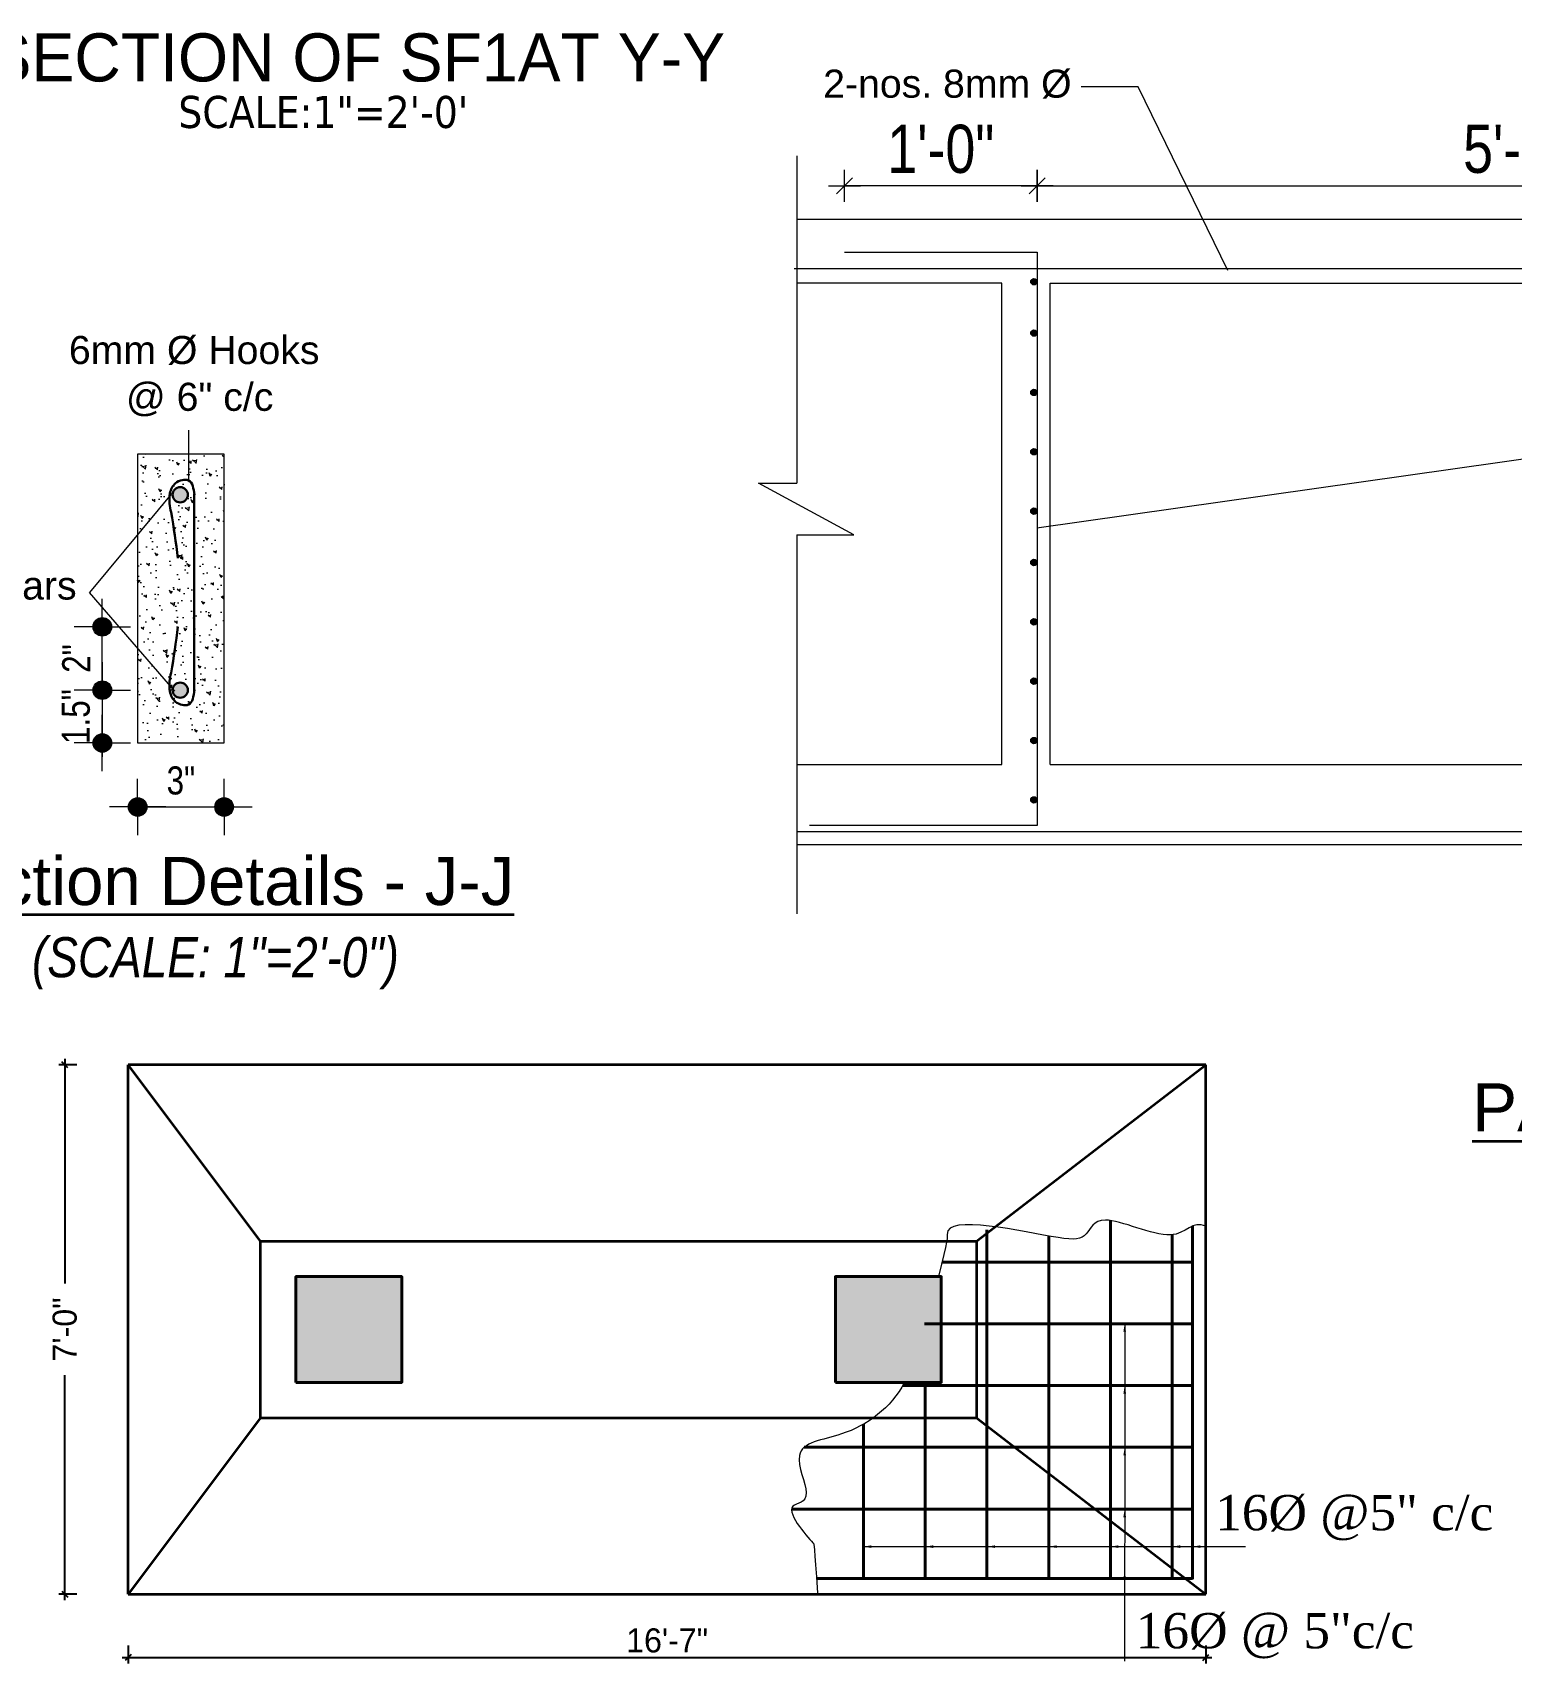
# Model space of a CAD drawing. Header units: inches. Extents: x -12073856 to 12321241, y -1226296 to 1319224.
# Drawn here: x 122014.8 to 122383.5, y 44786.3 to 45192.9 of the extents above; entities that cross this region are included whole.
import ezdxf

# ---------------------------------------------------------------- set-up
doc = ezdxf.new("R2010")
doc.units = ezdxf.units.IN
doc.header["$MEASUREMENT"] = 0
doc.header["$PDMODE"] = 35
for name, color, linetype, lineweight in [('Column', 181, 'Continuous', 40), ('DIM_LINE', 173, 'Continuous', 20), ('dimensions', 7, 'Continuous', 15), ('elevation', 181, 'Continuous', 20), ('Hatch', 9, 'Continuous', 9), ('OUTLINE', 1, 'Continuous', 25), ('Rebars', 1, 'Continuous', 13), ('ST-REINFOR', 201, 'Continuous', 40), ('TEXT', 255, 'Continuous', 35), ('texts', 152, 'Continuous', 35), ('TRENCH', 1, 'Continuous', 35), ('WALL', 1, 'Continuous', 30)]:
    doc.layers.add(name, color=color, linetype=linetype, lineweight=lineweight)
doc.styles.add('Arial', font='arial.ttf', dxfattribs={"width": 0.8, "height": 12})
doc.styles.add('Capt 1', font='arial.ttf', dxfattribs={"height": 12})
doc.styles.add('Labels', font='arial.ttf', dxfattribs={"height": 8})
doc.styles.add('NIR', font='COPRGTL.TTF')
doc.styles.add('S-111', font='tahoma.ttf', dxfattribs={"height": 8})
doc.styles.get("Standard").update_dxf_attribs({"font": 'arial.ttf'})
doc.styles.add('Text', font='GOTHIC.TTF', dxfattribs={"height": 6})
doc.styles.add('TIMES 48', font='times.ttf', dxfattribs={"height": 4})
doc.dimstyles.new('1-1n', dxfattribs={"dimtxt": 7, "dimasz": 1.75, "dimexe": 0, "dimexo": 0, "dimgap": 3, "dimtad": 1, "dimdec": 0, "dimlfac": 0.125, "dimzin": 11, "dimdsep": 46, "dimlunit": 4, "dimtxsty": 'Arial', "dimblk": 'MY DOT', "dimcen": 5, "dimse1": 1, "dimse2": 1, "dimclrd": 256, "dimclre": 256, "dimclrt": 3, "dimadec": 0, "dimazin": 0, "dimtfac": 0.75, "dimtdec": 0, "dimtix": 1, "dimtmove": 0, "dimatfit": 3, "dimldrblk": 'Arrow2', "dimfxl": 0, "dimfrac": 1, "dimtolj": 1, "dimtzin": 0, "dimlwd": -1, "dimlwe": 9, "dimarcsym": 0})
doc.dimstyles.new('1-2n', dxfattribs={"dimtxt": 8, "dimasz": 4, "dimexe": 0, "dimexo": 0, "dimgap": 3, "dimtad": 1, "dimdec": 0, "dimlfac": 0.25, "dimzin": 11, "dimdsep": 46, "dimlunit": 4, "dimtxsty": 'Arial', "dimblk": 'oblique', "dimcen": 5, "dimse1": 1, "dimse2": 1, "dimclrd": 256, "dimclre": 256, "dimclrt": 256, "dimadec": 0, "dimazin": 0, "dimtfac": 0.65, "dimtdec": 0, "dimtix": 1, "dimtmove": 0, "dimatfit": 3, "dimfxl": 0, "dimfrac": 1, "dimtolj": 1, "dimtzin": 0, "dimlwd": -1, "dimlwe": 9, "dimarcsym": 0})
doc.dimstyles.new('Copy of Standard', dxfattribs={"dimtxt": 12, "dimasz": 4, "dimexe": 0, "dimexo": 6, "dimgap": 3, "dimtad": 1, "dimdec": 0, "dimzin": 0, "dimdsep": 46, "dimlunit": 4, "dimtxsty": 'Standard', "dimblk": 'ARCHTICK', "dimcen": 0.09, "dimdle": 3, "dimclrd": 256, "dimadec": 0, "dimazin": 0, "dimtfac": 1, "dimtdec": 0, "dimtofl": 0, "dimtmove": 0, "dimatfit": 3, "dimfxl": 1, "dimfxlon": 1, "dimtolj": 1, "dimtzin": 0, "dimlwd": -1, "dimarcsym": 0})
doc.dimstyles.new('nir 48', dxfattribs={"dimscale": 0.5, "dimtxt": 24, "dimasz": 3, "dimexe": 3, "dimexo": 6, "dimgap": 2, "dimtad": 3, "dimdec": 0, "dimzin": 3, "dimlunit": 4, "dimtxsty": 'NIR', "dimblk": 'OBLIQUE', "dimcen": 2.5, "dimdle": 3, "dimclrt": 3, "dimadec": 0, "dimazin": 0, "dimtfac": 1, "dimtdec": 0, "dimtmove": 2, "dimatfit": 3, "dimfxl": 1, "dimarcsym": 0})

# ---------------------------------------------------------------- blocks, each defined once
blk = doc.blocks.new('oblique')
at = {"lineweight": 9}
for p, q in [((1, 0), (-1, 0)), ((-0.5, -0.5), (0.5, 0.5)), ((0, 1), (0, -1))]:
    blk.add_line(p, q, dxfattribs=at)
blk = doc.blocks.new('*D908')
at = {"layer": 'Defpoints', "color": 0, "lineweight": -2, "transparency": 16777216}
for p in [(-196408.05, 20158.58), (-196647.18, 20142.03), (-196408.05, 20141.44)]:
    blk.add_point(p, dxfattribs=at)
at = {"layer": 'dimensions', "transparency": 16777216}
blk.add_line((-196647.18, 20158.58), (-196408.05, 20158.58), dxfattribs=at)
at = {"layer": 'dimensions', "transparency": 16777216, "xscale": 4, "yscale": 4, "zscale": 4, "rotation": 180}
blk.add_blockref('oblique', (-196647.18, 20158.58), dxfattribs=at)
at = {"layer": 'dimensions', "transparency": 16777216, "xscale": 4, "yscale": 4, "zscale": 4}
blk.add_blockref('oblique', (-196408.05, 20158.58), dxfattribs=at)
at = {"layer": 'dimensions', "transparency": 16777216, "insert": (-196527.61, 20167.7), "char_height": 12, "attachment_point": 5, "style": 'Arial'}
blk.add_mtext('\\A1;5\'-0"', dxfattribs=at)
blk = doc.blocks.new('_Oblique')
at = {"color": 0, "linetype": 'ByBlock', "lineweight": -2}
blk.add_line((-0.5, -0.5), (0.5, 0.5), dxfattribs=at)
blk = doc.blocks.new('*D913')
at = {"layer": 'Defpoints', "color": 0, "lineweight": -2, "transparency": 16777216}
for p in [(-196695.18, 20158.58), (-196695.18, 20142.03), (-196647.18, 20142.03)]:
    blk.add_point(p, dxfattribs=at)
at = {"layer": 'dimensions', "transparency": 16777216}
blk.add_line((-196647.18, 20158.58), (-196695.18, 20158.58), dxfattribs=at)
at = {"layer": 'dimensions', "transparency": 16777216, "xscale": 4, "yscale": 4, "zscale": 4, "rotation": 180}
blk.add_blockref('oblique', (-196695.18, 20158.58), dxfattribs=at)
at = {"layer": 'dimensions', "transparency": 16777216, "xscale": 4, "yscale": 4, "zscale": 4}
blk.add_blockref('oblique', (-196647.18, 20158.58), dxfattribs=at)
at = {"layer": 'dimensions', "transparency": 16777216, "insert": (-196671.18, 20167.7), "char_height": 12, "attachment_point": 5, "style": 'Arial'}
blk.add_mtext('\\A1;1\'-0"', dxfattribs=at)
blk = doc.blocks.new('JGKJFKFNF')
at = {"layer": 'TEXT'}
for s, height, style, p in [(' SECTION OF SF1AT Y-Y', 12, 'Text', (137019.28, -31724.9)), ('SCALE:1"=2\'-0\'', 8, 'S-111', (137071.08, -31736.49))]:
    blk.add_text(s, height=height, dxfattribs=dict(at, style=style)).set_placement(p)
blk = doc.blocks.new('MY DOT')
at = {"layer": 'dimensions'}
blk.add_hatch(color=256, dxfattribs=at).paths.add_polyline_path([(-1.32, 0, 1), (1.32, 0, 1)])
for p, q in [((0, 0), (0, 4)), ((-4, 0), (4, 0)), ((0, 0), (0, -4))]:
    blk.add_line(p, q, dxfattribs=at)
blk.add_circle((0, 0), 1.32, dxfattribs=at)
blk = doc.blocks.new('*D777')
at = {"layer": 'Defpoints', "color": 0, "ltscale": 48, "transparency": 16777216}
for p in [(-201411.07, 8162.93), (-201389.5, 8162.93), (-201389.5, 8146.96)]:
    blk.add_point(p, dxfattribs=at)
at = {"layer": 'dimensions', "ltscale": 48, "transparency": 16777216}
blk.add_line((-201409.32, 8146.96), (-201391.25, 8146.96), dxfattribs=at)
at = {"layer": 'dimensions', "ltscale": 48, "transparency": 16777216, "xscale": 1.75, "yscale": 1.75, "zscale": 1.75, "rotation": 180}
blk.add_blockref('MY DOT', (-201411.07, 8146.96), dxfattribs=at)
at = {"layer": 'dimensions', "ltscale": 48, "transparency": 16777216, "xscale": 1.75, "yscale": 1.75, "zscale": 1.75}
blk.add_blockref('MY DOT', (-201389.5, 8146.96), dxfattribs=at)
at = {"layer": 'dimensions', "color": 3, "ltscale": 48, "transparency": 16777216, "insert": (-201400.28, 8153.53), "char_height": 7, "attachment_point": 5, "style": 'Arial'}
blk.add_mtext('\\A1;3"', dxfattribs=at)
blk = doc.blocks.new('Arrow2')
for p, q in [((-4.1, 0.75), (-3.08, 0)), ((0, 0), (-4.1, 0.75)), ((-3.08, 0), (-4.1, -0.75)), ((-4.1, -0.75), (0, 0))]:
    blk.add_line(p, q)
blk.add_solid([(-4.1, 0.75), (0, 0), (-3.08, 0), (-4.1, -0.75)])
blk = doc.blocks.new('*D778')
at = {"layer": 'Defpoints', "color": 0, "ltscale": 48, "transparency": 16777216}
for p in [(-201400.45, 8176.08), (-201419.87, 8162.93), (-201411.07, 8162.93)]:
    blk.add_point(p, dxfattribs=at)
at = {"layer": 'dimensions', "ltscale": 48, "transparency": 16777216}
for p, q in [((-201419.87, 8177.83), (-201419.87, 8179.58)), ((-201419.87, 8176.08), (-201419.87, 8162.93)), ((-201419.87, 8161.18), (-201419.87, 8159.43))]:
    blk.add_line(p, q, dxfattribs=at)
at = {"layer": 'dimensions', "ltscale": 48, "transparency": 16777216, "xscale": 1.75, "yscale": 1.75, "zscale": 1.75}
for p, rotation in [((-201419.87, 8176.08), 270), ((-201419.87, 8162.93), 90)]:
    blk.add_blockref('MY DOT', p, dxfattribs=dict(at, rotation=rotation))
at = {"layer": 'dimensions', "color": 3, "ltscale": 48, "transparency": 16777216, "insert": (-201426.44, 8169.51), "char_height": 7, "attachment_point": 5, "rotation": 90, "style": 'Arial'}
blk.add_mtext('\\A1;1.5"', dxfattribs=at)
blk = doc.blocks.new('*D779')
at = {"layer": 'Defpoints', "color": 0, "ltscale": 48, "transparency": 16777216}
for p in [(-201419.87, 8191.88), (-201401.04, 8191.88), (-201414.64, 8176.08)]:
    blk.add_point(p, dxfattribs=at)
at = {"layer": 'dimensions', "ltscale": 48, "transparency": 16777216}
blk.add_line((-201419.87, 8177.83), (-201419.87, 8190.13), dxfattribs=at)
at = {"layer": 'dimensions', "ltscale": 48, "transparency": 16777216, "xscale": 1.75, "yscale": 1.75, "zscale": 1.75}
for p, rotation in [((-201419.87, 8191.88), 90), ((-201419.87, 8176.08), 270)]:
    blk.add_blockref('MY DOT', p, dxfattribs=dict(at, rotation=rotation))
at = {"layer": 'dimensions', "color": 3, "ltscale": 48, "transparency": 16777216, "insert": (-201426.38, 8183.98), "char_height": 7, "attachment_point": 5, "rotation": 90, "style": 'Arial'}
blk.add_mtext('\\A1;2"', dxfattribs=at)
blk = doc.blocks.new('A$C269C7F18')
at = {"layer": 'Column'}
h = blk.add_hatch(color=256, dxfattribs=at)
h.paths.add_polyline_path([(12, 12), (8.85, 12), (8.86, 6), (12, 6)])
h.paths.add_polyline_path([(5.74, 12), (0, 12), (0, 6), (5.75, 6)])
h.paths.add_polyline_path([(8.85, 12), (5.74, 12), (5.75, 6), (8.86, 6)])
h.paths.add_polyline_path([(5.75, 6), (0, 6), (0, 0), (5.76, 0)])
h.paths.add_polyline_path([(8.86, 6), (5.75, 6), (5.76, 0), (8.87, 0)])
h.paths.add_polyline_path([(12, 6), (8.86, 6), (8.87, 0), (12, 0)])
blk.add_lwpolyline([(0, 0), (12, 0), (12, 12), (0, 12)], close=True, dxfattribs=at)
blk = doc.blocks.new('_ArchTick')
at = {"color": 0, "linetype": 'ByBlock', "const_width": 0.15}
blk.add_lwpolyline([(-0.5, -0.5), (0.5, 0.5)], dxfattribs=at)
blk = doc.blocks.new('*D1443')
at = {"layer": 'Defpoints', "color": 0, "transparency": 16777216}
for p in [(122022.83, 44935.59), (122038.66, 44935.59), (122038.66, 44803.59)]:
    blk.add_point(p, dxfattribs=at)
at = {"layer": 'DIM_LINE', "color": 0, "lineweight": -2, "transparency": 16777216}
for p, q in [((122025.83, 44935.59), (122021.33, 44935.59)), ((122025.83, 44803.59), (122021.33, 44803.59))]:
    blk.add_line(p, q, dxfattribs=at)
at = {"layer": 'DIM_LINE', "color": 0, "linetype": 'ByBlock', "lineweight": -2, "transparency": 16777216}
for p, q in [((122022.83, 44937.09), (122022.83, 44881.02)), ((122022.83, 44802.09), (122022.83, 44858.16))]:
    blk.add_line(p, q, dxfattribs=at)
at = {"layer": 'DIM_LINE', "color": 0, "lineweight": -2, "transparency": 16777216, "xscale": 1.5, "yscale": 1.5, "zscale": 1.5}
for p, rotation in [((122022.83, 44935.59), 90), ((122022.83, 44803.59), 270)]:
    blk.add_blockref('_Oblique', p, dxfattribs=dict(at, rotation=rotation))
at = {"layer": 'DIM_LINE', "color": 3, "transparency": 16777216, "insert": (122022.83, 44869.59), "char_height": 6, "attachment_point": 5, "rotation": 90, "style": 'NIR'}
blk.add_mtext('7\'-0"', dxfattribs=at)
blk = doc.blocks.new('*D1451')
at = {"layer": 'Defpoints', "color": 0, "transparency": 16777216}
for p in [(122038.66, 44803.59), (122307.36, 44803.59), (122307.36, 44787.83)]:
    blk.add_point(p, dxfattribs=at)
at = {"layer": 'DIM_LINE', "color": 0, "lineweight": -2, "transparency": 16777216}
for p, q in [((122038.66, 44790.83), (122038.66, 44786.33)), ((122307.36, 44790.83), (122307.36, 44786.33))]:
    blk.add_line(p, q, dxfattribs=at)
at = {"layer": 'DIM_LINE', "color": 0, "linetype": 'ByBlock', "lineweight": -2, "transparency": 16777216}
blk.add_line((122037.16, 44787.83), (122308.86, 44787.83), dxfattribs=at)
at = {"layer": 'DIM_LINE', "color": 0, "lineweight": -2, "transparency": 16777216, "xscale": 1.5, "yscale": 1.5, "zscale": 1.5, "rotation": 180}
blk.add_blockref('_Oblique', (122038.66, 44787.83), dxfattribs=at)
at = {"layer": 'DIM_LINE', "color": 0, "lineweight": -2, "transparency": 16777216, "xscale": 1.5, "yscale": 1.5, "zscale": 1.5}
blk.add_blockref('_Oblique', (122307.36, 44787.83), dxfattribs=at)
at = {"layer": 'DIM_LINE', "color": 3, "transparency": 16777216, "insert": (122173.01, 44792.03), "char_height": 6, "attachment_point": 5, "style": 'NIR'}
blk.add_mtext('16\'-7"', dxfattribs=at)
blk = doc.blocks.new('wfx')
at = {"layer": 'OUTLINE', "lineweight": 18}
for p, q in [((-196622, 20183.2), (-196636.16, 20183.2)), ((-196599.61, 20137.46), (-196622, 20183.2)), ((-196707.13, 20166.05), (-196707.13, 20084.42)), ((-196707.13, 20150.27), (-196120.72, 20150.27)), ((-196655.94, 20134.27), (-196707.13, 20134.27)), ((-196655.94, 20014.27), (-196655.94, 20134.27)), ((-196643.94, 20134.27), (-196415.94, 20134.27)), ((-196643.94, 20014.27), (-196643.94, 20134.27)), ((-196475.44, 20097.54), (-196647.22, 20073.2)), ((-196716.63, 20084.42), (-196707.13, 20084.42)), ((-196692.88, 20071.55), (-196716.63, 20084.42)), ((-196707.13, 20071.55), (-196707.13, 19977.04)), ((-196707.13, 20071.55), (-196692.88, 20071.55)), ((-196707.13, 20014.27), (-196655.94, 20014.27)), ((-196643.94, 20014.27), (-196415.94, 20014.27)), ((-196427.94, 19994.27), (-196707.13, 19994.27))]:
    blk.add_line(p, q, dxfattribs=at)
at = {"layer": 'Rebars'}
for p, q in [((-196695.18, 20142.03), (-196647.18, 20142.03)), ((-196647.18, 20142.03), (-196647.18, 19999.05)), ((-196707.79, 20137.93), (-196120.72, 20137.93)), ((-196707.14, 19997.61), (-196120.72, 19997.61)), ((-196647.18, 19999.05), (-196703.95, 19999.05))]:
    blk.add_line(p, q, dxfattribs=at)
at = {"layer": 'Rebars', "const_width": 0.8}
for points in [[(-196647.97, 20134.25, 1), (-196647.97, 20135.05, 1)], [(-196647.97, 20121.45, 1), (-196647.97, 20122.25, 1)], [(-196647.97, 20106.65, 1), (-196647.97, 20107.45, 1)], [(-196647.97, 20091.85, 1), (-196647.97, 20092.65, 1)], [(-196647.97, 20077.05, 1), (-196647.97, 20077.85, 1)], [(-196647.97, 20064.25, 1), (-196647.97, 20065.05, 1)], [(-196647.97, 20049.45, 1), (-196647.97, 20050.25, 1)], [(-196647.97, 20034.65, 1), (-196647.97, 20035.45, 1)], [(-196647.97, 20019.85, 1), (-196647.97, 20020.65, 1)], [(-196647.97, 20005.05, 1), (-196647.97, 20005.85, 1)]]:
    blk.add_lwpolyline(points, format="xyb", close=True, dxfattribs=at)
at = {"layer": 'Rebars', "const_width": 1.6}
for points in [[(-196647.97, 20121.85), (-196647.97, 20121.85)], [(-196647.97, 20107.05), (-196647.97, 20107.05)], [(-196647.97, 20092.25), (-196647.97, 20092.25)], [(-196647.97, 20049.85), (-196647.97, 20049.85)], [(-196647.97, 20035.05), (-196647.97, 20035.05)]]:
    blk.add_lwpolyline(points, dxfattribs=at)
at = {"layer": 'Rebars'}
for points in [[(-196647.97, 20121.85, 0, 0.5, 0), (-196647.97, 20121.85, 0.5, 0.5, 0)], [(-196647.97, 20107.05, 0, 0.5, 0), (-196647.97, 20107.05, 0.5, 0.5, 0)], [(-196647.97, 20092.25, 0, 0.5, 0), (-196647.97, 20092.25, 0.5, 0.5, 0)], [(-196647.97, 20049.85, 0, 0.5, 0), (-196647.97, 20049.85, 0.5, 0.5, 0)], [(-196647.97, 20035.05, 0, 0.5, 0), (-196647.97, 20035.05, 0.5, 0.5, 0)]]:
    blk.add_lwpolyline(points, format="xyseb", dxfattribs=at)
for centre in [(-196647.97, 20134.65), (-196647.97, 20121.85), (-196647.97, 20107.05), (-196647.97, 20092.25), (-196647.97, 20077.45), (-196647.97, 20064.65), (-196647.97, 20049.85), (-196647.97, 20035.05), (-196647.97, 20020.25), (-196647.97, 20005.45)]:
    blk.add_circle(centre, 0.8, dxfattribs=at)
at = {"layer": 'texts', "color": 254, "ltscale": 0.1, "insert": (-196669.55, 20183.9), "char_height": 7, "width": 113.3192, "attachment_point": 5, "style": 'Labels'}
blk.add_mtext('2-nos. 8mm %%c ', dxfattribs=at)
at = {"layer": 'texts', "ltscale": 0.1, "insert": (-196413.4, 19918.28), "char_height": 12, "width": 462.0866, "attachment_point": 5, "style": 'Capt 1'}
blk.add_mtext('{\\LPARAPET WALL TIE UP DETAIL\\P\\fArial Narrow|b0|i1|c0|p34;\\H0.8333x;\\l(SCALE: 1"=2\'-0")}', dxfattribs=at)
at = {"layer": 'dimensions'}
dim = blk.add_aligned_dim(p1=(-196647.18, 20142.03), p2=(-196695.18, 20142.03), distance=-16.54, dimstyle='1-2n', dxfattribs=at)
dim.commit()
dim.dimension.update_dxf_attribs({"geometry": '*D913', "text_midpoint": (-196671.18, 20167.7)})
dim = blk.add_linear_dim(base=(-196408.05, 20158.58), p1=(-196647.18, 20142.03), p2=(-196408.05, 20141.44), dimstyle='1-2n', dxfattribs=at)
dim.commit()
dim.dimension.update_dxf_attribs({"geometry": '*D908', "text_midpoint": (-196527.61, 20167.7)})
blk = doc.blocks.new('rsdf')
at = {"layer": 'Hatch'}
h = blk.add_hatch(dxfattribs=at)
h.set_pattern_fill('AR-CONC', color=256, scale=1.111111, angle=90, style=0)
h.set_pattern_definition([(140, (-193903.1045, 10075.036), (0.697246, 7.9695576), [0.8333333, -9.1666667]), (85, (-193903.1045, 10075.036), (-8.3576904, -1.5416815), [0.6666667, -7.3333333]), (190.4514, (-193903.0464, 10075.7), (-7.6604394, 6.427882), [0.7082243, -7.790468]), (136.1842, (-193905.327, 10075.036), (1.8391, 11.858234), [1.25, -13.75]), (186.6356, (-193905.174, 10076.024), (-10.823532, 10.385141), [1.062337, -11.6857]), (81.1842, (-193905.327, 10075.036), (-10.82354, 10.385133), [1, -11]), (111, (-193904.771, 10076.147), (4.4735432, 6.6323006), [0.8333333, -9.1666667]), (56, (-193904.771, 10076.147), (-8.057223, 2.703504), [0.6666667, -7.3333333]), (161.4514, (-193904.3984, 10076.7), (-3.583672, 9.335807), [0.7082243, -7.790468]), (127.5, (-193903.1045, 10075.036), (-3.6988206, 0.1351095), [0, -7.2444444, 0, -7.4444444, 0, -7.3611111]), (97.5, (-193903.1045, 10075.036), (-4.3823524, 2.9229949), [0, -4.2444444, 0, -7.0777778, 0, -2.8055556]), (57.5, (-193903.1045, 10072.5584), (0.2506097, 5.9313604), [0, -2.7777778, 0, -8.6666667, 0, -11.5]), (47.5, (-193903.1045, 10071.447), (-1.1122776, 6.4798463), [0, -3.611111, 0, -5.7555556, 0, -8.1666667])])
edge = h.paths.add_edge_path()
edge.add_line((-195886.29, 20087.67), (-195886.29, 20081.07))
edge.add_spline(control_points=[(-195886.29, 20081.07), (-195885.39, 20080.56), (-195885.17, 20079.16), (-195884.97, 20077.72)], knot_values=[0.346925, 0.346925, 0.346925, 0.346925, 6.817747, 6.817747, 6.817747, 6.817747], degree=3, periodic=0)
edge.add_line((-195884.97, 20077.72), (-195884.97, 20053.18))
edge.add_line((-195884.97, 20053.18), (-195884.97, 20028.65))
edge.add_spline(control_points=[(-195884.97, 20028.65), (-195884.96, 20028.72), (-195884.95, 20028.8), (-195884.94, 20028.88)], knot_values=[0, 0, 0, 0, 0.346925, 0.346925, 0.346925, 0.346925], degree=3, periodic=0)
edge.add_spline(control_points=[(-195884.97, 20028.65), (-195885.17, 20027.15), (-195885.62, 20024.41), (-195890.01, 20025.51), (-195891.06, 20028.05), (-195891.17, 20029.55), (-195891.16, 20030.08)], knot_values=[0.346925, 0.346925, 0.346925, 0.346925, 7.044199, 13.082919, 18.277846, 21.153851, 21.153851, 21.153851, 21.153851], degree=3, periodic=0)
edge.add_line((-195891.16, 20030.08), (-195899.09, 20039.27))
edge.add_line((-195899.09, 20039.27), (-195899.09, 20015.67))
edge.add_line((-195899.09, 20015.67), (-195877.53, 20015.67))
edge.add_line((-195877.53, 20015.67), (-195877.53, 20087.67))
edge.add_line((-195877.53, 20087.67), (-195886.29, 20087.67))
edge = h.paths.add_edge_path()
edge.add_line((-195899.09, 20087.67), (-195899.09, 20067.64))
edge.add_line((-195899.09, 20067.64), (-195891.12, 20077.23))
edge.add_spline(control_points=[(-195891.12, 20077.23), (-195891.1, 20077.45), (-195890.94, 20078.62), (-195890.01, 20080.86), (-195887.21, 20081.56), (-195886.32, 20081.09), (-195886.29, 20081.07)], knot_values=[6.817747, 6.817747, 6.817747, 6.817747, 7.9818, 13.176726, 19.215447, 19.441899, 19.441899, 19.441899, 19.441899], degree=3, periodic=0)
edge.add_line((-195886.29, 20081.07), (-195886.29, 20087.67))
edge.add_line((-195886.29, 20087.67), (-195899.09, 20087.67))
edge = h.paths.add_edge_path(flags=17)
edge.add_line((-195899.09, 20067.64), (-195899.09, 20039.27))
edge.add_line((-195899.09, 20039.27), (-195890.35, 20029.14))
edge.add_arc((-195888.47, 20028.82), 1.9, 90, 170.2456, ccw=False)
edge.add_arc((-195888.47, 20028.82), 1.9, -90, 90, ccw=False)
edge.add_arc((-195888.47, 20028.82), 1.9, 170.2456, 270, ccw=False)
edge.add_line((-195890.35, 20029.14), (-195891.16, 20030.08))
edge.add_spline(control_points=[(-195891.16, 20030.08), (-195891.17, 20029.55), (-195891.06, 20028.05), (-195890.01, 20025.51), (-195885.62, 20024.41), (-195885.17, 20027.15), (-195884.97, 20028.65)], knot_values=[0.346925, 0.346925, 0.346925, 0.346925, 3.22293, 8.417856, 14.456577, 21.153851, 21.153851, 21.153851, 21.153851], degree=3, periodic=0)
edge.add_line((-195884.97, 20028.65), (-195884.97, 20053.18))
edge.add_line((-195884.97, 20053.18), (-195884.97, 20077.72))
edge.add_spline(control_points=[(-195884.97, 20077.72), (-195885.17, 20079.16), (-195885.39, 20080.56), (-195886.29, 20081.07)], knot_values=[0.346925, 0.346925, 0.346925, 0.346925, 6.817747, 6.817747, 6.817747, 6.817747], degree=3, periodic=0)
edge.add_spline(control_points=[(-195886.29, 20081.07), (-195886.32, 20081.09), (-195887.21, 20081.56), (-195890.01, 20080.86), (-195890.94, 20078.62), (-195891.1, 20077.45), (-195891.12, 20077.23)], knot_values=[6.817747, 6.817747, 6.817747, 6.817747, 7.044199, 13.082919, 18.277846, 19.441899, 19.441899, 19.441899, 19.441899], degree=3, periodic=0)
edge.add_line((-195891.12, 20077.23), (-195890.2, 20078.35))
edge.add_arc((-195888.47, 20077.55), 1.9, 90, 155.053, ccw=False)
edge.add_arc((-195888.47, 20077.55), 1.9, -90, 90, ccw=False)
edge.add_arc((-195888.47, 20077.55), 1.9, 155.053, 270, ccw=False)
edge.add_line((-195890.2, 20078.35), (-195899.09, 20067.64))
at = {"layer": 'Rebars', "ltscale": 0.1}
h = blk.add_hatch(color=256, dxfattribs=at)
edge = h.paths.add_edge_path()
edge.add_arc((-195888.47, 20028.82), 1.9, 0, 360)
edge = h.paths.add_edge_path()
edge.add_arc((-195888.47, 20077.55), 1.9, 0, 360)
at = {"layer": 'OUTLINE', "lineweight": 18, "ltscale": 0.1}
for p, q in [((-195886.29, 20081.07), (-195886.29, 20093.63)), ((-195889.5, 20079.19), (-195911.12, 20053.18)), ((-195889.86, 20028.58), (-195911.12, 20053.18))]:
    blk.add_line(p, q, dxfattribs=at)
blk.add_lwpolyline([(-195877.53, 20015.67), (-195877.53, 20087.67), (-195899.09, 20087.67), (-195899.09, 20015.67)], close=True, dxfattribs=at)
at = {"layer": 'Rebars', "lineweight": 30}
for p in [(-195884.97, 20077.72), (-195884.97, 20028.65)]:
    blk.add_line(p, (-195884.97, 20053.18), dxfattribs=at)
for centre in [(-195888.47, 20077.55), (-195888.47, 20028.82)]:
    blk.add_circle(centre, 1.9, dxfattribs=at)
for points in [[(-195884.94, 20077.49), (-195886.38, 20081.12), (-195889.66, 20080.42), (-195891.03, 20077.88), (-195891.11, 20075.37), (-195890.76, 20073.18), (-195889.06, 20061.74)], [(-195884.94, 20028.88), (-195886.38, 20025.24), (-195889.66, 20025.95), (-195891.03, 20028.49), (-195891.11, 20030.99), (-195890.76, 20033.18), (-195889.06, 20044.62)]]:
    blk.add_spline(points, degree=3, dxfattribs=at)
at = {"layer": 'texts', "color": 254, "ltscale": 0.1, "char_height": 7, "width": 117.8578, "attachment_point": 5, "style": 'Labels'}
for s, insert in [('6mm %%C Hooks\\P @ 6" c/c', (-195884.99, 20107.1)), ('2-8mm %%C Bars', (-195946.09, 20054.79))]:
    blk.add_mtext(s, dxfattribs=dict(at, insert=insert))
at = {"layer": 'texts', "ltscale": 0.1, "insert": (-195879.69, 19970.75), "char_height": 12, "width": 390.0866, "attachment_point": 5, "style": 'Capt 1'}
blk.add_mtext('{\\LSection Details - J-J\\P\\fArial Narrow|b0|i1|c0|p34;\\H0.8333x;\\l(SCALE: 1"=2\'-0")}', dxfattribs=at)
at = {"layer": 'dimensions', "ltscale": 48}
for base, p1, p2, angle, text, picture, middle in [((-195907.89, 20044.62), (-195902.67, 20028.82), (-195889.06, 20044.62), 90, '2"', '*D779', (-195914.41, 20036.72)), ((-195907.89, 20015.67), (-195888.47, 20028.82), (-195899.09, 20015.67), 90, '1.5"', '*D778', (-195914.47, 20022.24)), ((-195877.53, 19999.69), (-195899.09, 20015.67), (-195877.53, 20015.67), 180, '3"', '*D777', (-195888.31, 20006.27))]:
    dim = blk.add_linear_dim(base=base, p1=p1, p2=p2, angle=angle, text=text, dimstyle='1-1n', dxfattribs=at)
    dim.commit()
    dim.dimension.update_dxf_attribs({"geometry": picture, "text_midpoint": middle, "insert": (5511.97, 11852.74)})

msp = doc.modelspace()

# ---------------------------------------------------------------- linework, layer by layer
at = {"layer": 'Column'}
for points in [[(122080.46, 44856.39), (122106.86, 44856.39), (122106.86, 44882.79), (122080.46, 44882.79), (122080.46, 44856.39)], [(122214.96, 44856.39), (122241.36, 44856.39), (122241.36, 44882.79), (122214.96, 44882.79), (122214.96, 44856.39)]]:
    msp.add_lwpolyline(points, dxfattribs=at)
for points in [[(122080.46, 44856.39), (122106.86, 44856.39), (122106.86, 44882.79), (122080.46, 44882.79)], [(122214.96, 44856.39), (122241.36, 44856.39), (122241.36, 44882.79), (122214.96, 44882.79)]]:
    msp.add_lwpolyline(points, close=True, dxfattribs=at)
at = {"layer": 'DIM_LINE'}
for points, knots in [([(122307.36, 44895.3), (122303.94, 44896.98), (122301.1, 44889.36), (122280.34, 44899.81), (122277.65, 44892.06), (122271.27, 44891.6), (122240.44, 44899.02), (122243.11, 44892.1), (122240.64, 44882.79)], [37.108323, 37.108323, 37.108323, 37.108323, 43.242576, 49.95234, 54.997892, 60.978869, 73.418852, 74.68227, 74.68227, 74.68227, 74.68227]), ([(122232.21, 44856.39), (122228.84, 44850), (122218.43, 44842.37), (122202.77, 44841.35), (122210.06, 44826.06), (122199.7, 44826.82), (122209.65, 44816.05), (122209.64, 44816.05), (122210.53, 44803.86)], [34.328629, 34.328629, 34.328629, 34.328629, 43.242576, 49.95234, 54.997892, 60.978869, 73.418852, 75.377123, 75.377123, 75.377123, 75.377123])]:
    msp.add_open_spline(points, degree=3, knots=knots, dxfattribs=at)
at = {"layer": 'elevation'}
msp.add_line((122087.79, 44856.39), (122080.46, 44856.39), dxfattribs=at)
at = {"layer": 'ST-REINFOR'}
for p, q in [((122283.55, 44807.46), (122283.56, 44896.76)), ((122303.99, 44807.36), (122304, 44895.35)), ((122252.75, 44807.46), (122252.76, 44894.42)), ((122268.15, 44807.46), (122268.16, 44892.9)), ((122298.95, 44807.46), (122298.96, 44893.19)), ((122241.57, 44886.4), (122304, 44886.4)), ((122237.22, 44871), (122304, 44871)), ((122231.77, 44855.6), (122304, 44855.6)), ((122237.35, 44807.46), (122237.36, 44856.39)), ((122221.95, 44807.47), (122221.96, 44845.96)), ((122207.18, 44840.2), (122304, 44840.2)), ((122204.05, 44824.8), (122304, 44824.8)), ((122210.27, 44807.47), (122304, 44807.47))]:
    msp.add_line(p, q, dxfattribs=at)
at = {"layer": 'TRENCH'}
for p, q in [((122307.36, 44935.59), (122038.66, 44935.59)), ((122038.66, 44803.59), (122038.66, 44935.59)), ((122071.66, 44891.59), (122038.66, 44935.59)), ((122250.16, 44891.59), (122307.36, 44935.59)), ((122307.36, 44803.59), (122307.36, 44935.59)), ((122071.66, 44891.59), (122250.16, 44891.59)), ((122071.66, 44847.59), (122071.66, 44891.59)), ((122250.16, 44891.59), (122250.16, 44847.59)), ((122071.66, 44847.59), (122038.66, 44803.59)), ((122071.66, 44847.59), (122250.16, 44847.59)), ((122250.16, 44847.59), (122307.36, 44803.59)), ((122038.66, 44803.59), (122307.36, 44803.59)), ((122122.26, 44803.59), (122307.36, 44803.59))]:
    msp.add_line(p, q, dxfattribs=at)
at = {"layer": 'WALL'}
msp.add_line((122089.15, 44856.39), (122089.26, 44856.39), dxfattribs=at)

# ---------------------------------------------------------------- block references
for name, p in [('wfx', (318912.44, 24996.16)), ('rsdf', (317940.08, 25000.15))]:
    msp.add_blockref(name, p)
at = {"layer": 'DIM_LINE', "xscale": 2.19999999999709, "yscale": 2.19999999999709, "zscale": 2.200000000000273}
for p in [(122080.46, 44856.39), (122214.96, 44856.39)]:
    msp.add_blockref('A$C269C7F18', p, dxfattribs=at)
at = {"layer": 'WALL'}
msp.add_blockref('JGKJFKFNF', (-15019.95, 76905.63), dxfattribs=at)

# ---------------------------------------------------------------- texts
at = {"layer": 'TEXT', "color": 3, "char_height": 8.8, "attachment_point": 7, "style": 'TIMES 48'}
for s, insert in [('16Ø @5" c/c', (122309.66, 44816.97)), ('16Ø @ 5"c/c ', (122289.87, 44787.54))]:
    msp.add_mtext(s, dxfattribs=dict(at, insert=insert))

# ---------------------------------------------------------------- dimensions: what is measured, and where the dimension line sits
at = {"layer": 'DIM_LINE'}
dim = msp.add_linear_dim(base=(122022.83, 44935.59), p1=(122038.66, 44803.59), p2=(122038.66, 44935.59), angle=90, text='7\'-0"', dimstyle='nir 48', override={"dimtxt": 12, "dimfxl": 6, "dimfxlon": 1, "dimarcsym": 1}, dxfattribs=at)
dim.commit()
dim.dimension.update_dxf_attribs({"geometry": '*D1443', "text_midpoint": (122022.83, 44869.59), "dimtype": 160})
dim = msp.add_linear_dim(base=(122307.36, 44787.83), p1=(122038.66, 44803.59), p2=(122307.36, 44803.59), text='16\'-7"', dimstyle='nir 48', override={"dimtxt": 12, "dimfxl": 6, "dimfxlon": 1, "dimarcsym": 1}, dxfattribs=at)
dim.commit()
dim.dimension.update_dxf_attribs({"geometry": '*D1451', "text_midpoint": (122173.01, 44792.03)})

# ---------------------------------------------------------------- leaders
at = {"layer": 'Hatch', "linetype": 'Continuous'}
for points in [[(122287.1, 44871), (122287.1, 44852.32)], [(122287.1, 44855.6), (122287.1, 44839.77)], [(122287.1, 44840.2), (122287.1, 44820.44)], [(122287.1, 44824.77), (122287.09, 44807.79)], [(122221.95, 44815.44), (122317.21, 44815.44)], [(122237.35, 44815.44), (122317.21, 44815.44)], [(122252.75, 44815.44), (122317.21, 44815.44)], [(122268.15, 44815.44), (122317.21, 44815.44)], [(122283.55, 44815.44), (122317.21, 44815.44)], [(122298.95, 44815.44), (122317.21, 44815.44)], [(122303.99, 44815.44), (122317.21, 44815.44)], [(122287.09, 44809.4), (122287.09, 44786.89)]]:
    msp.add_leader(points, dimstyle='Copy of Standard', override={"dimasz": 2, "dimtad": 0}, dxfattribs=at)

doc.saveas('drawing.dxf')
